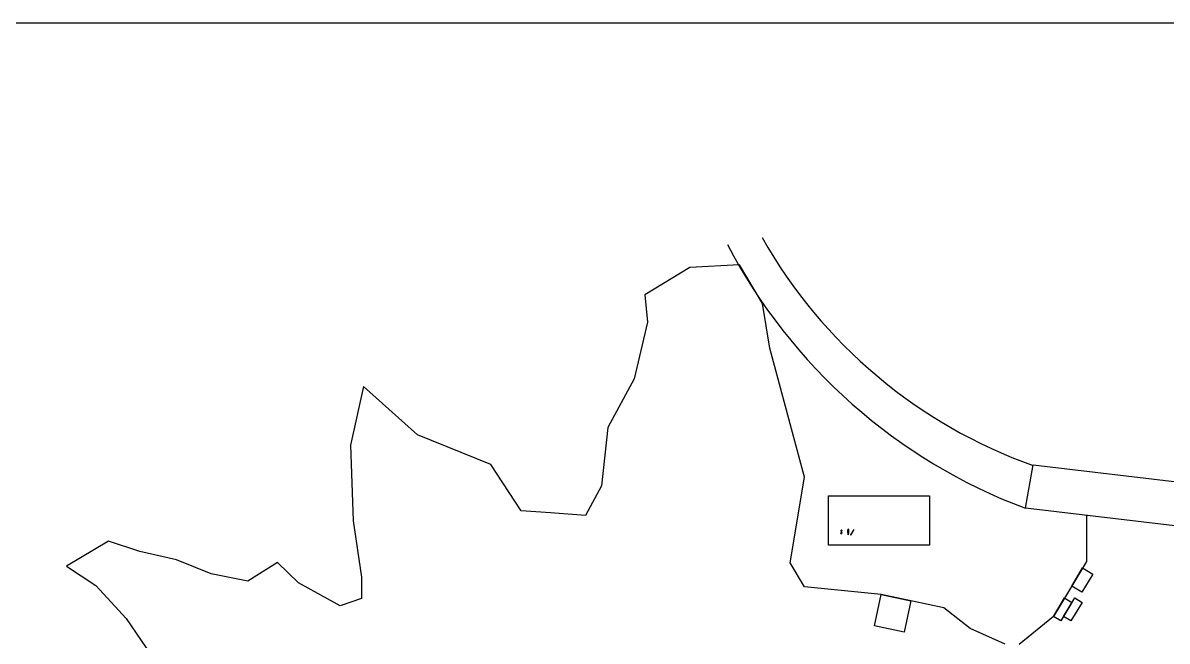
# Model space of a CAD drawing. Extents: x -2575501 to 16617496, y -2334620 to 1078419.
# Drawn here: x 9676749 to 10506147, y 437944 to 885691 of the extents above; entities that cross this region are included whole.
import ezdxf

# ---------------------------------------------------------------- set-up
doc = ezdxf.new("R2010")
doc.units = 0
doc.header["$LTSCALE"] = 10
doc.header["$MEASUREMENT"] = 0
for name, color, linetype in [('W-FLOAT_BOWL浮筒', 253, 'Continuous'), ('固定锚', 5, 'Continuous'), ('平面配景', 7, 'Continuous')]:
    doc.layers.add(name, color=color, linetype=linetype)

# ---------------------------------------------------------------- blocks, each defined once
blk = doc.blocks.new('蓝浮筒')
at = {"layer": 'W-FLOAT_BOWL浮筒', "color": 5}
for p, q in [((-549, 527), (-527, 549)), ((-549, 473), (-521, 445)), ((-549, 27), (-521, 55)), ((-516, 261), (-516, 239)), ((-484, 301), (-513, 268)), ((-484, 199), (-513, 232)), ((-500, 395), (-500, 351)), ((-500, 149), (-500, 105)), ((-484, 329), (-497, 345)), ((-484, 171), (-497, 155)), ((-481, 307), (-481, 323)), ((-481, 193), (-481, 177)), ((-445, 479), (-479, 445)), ((-479, 55), (-445, 21)), ((-473, 549), (-445, 521)), ((-351, 500), (-395, 500)), ((-351, 0), (-395, 0)), ((-329, 484), (-345, 497)), ((-307, 481), (-323, 481)), ((-301, 484), (-268, 513)), ((-297, -13), (-264, 16)), ((-239, 516), (-261, 516)), ((-242, 19), (-258, 19)), ((-203, -13), (-236, 16)), ((-199, 484), (-232, 513)), ((-193, 481), (-177, 481)), ((-171, 484), (-155, 497)), ((-105, 500), (-149, 500)), ((-105, 0), (-149, 0)), ((-27, 549), (-55, 521)), ((-55, 479), (-21, 445)), ((-21, 55), (-55, 21)), ((-19, 258), (-19, 242)), ((13, 297), (-16, 264)), ((13, 203), (-16, 236)), ((0, 395), (0, 351)), ((0, 149), (0, 105)), ((13, 333), (3, 345)), ((13, 167), (3, 155)), ((16, 304), (16, 326)), ((16, 196), (16, 174)), ((49, 473), (21, 445)), ((49, 27), (21, 55)), ((27, 549), (49, 527)), ((-527, -49), (-549, -27)), ((-473, -49), (-445, -21)), ((-333, -13), (-345, -3)), ((-304, -16), (-326, -16)), ((-196, -16), (-174, -16)), ((-167, -13), (-155, -3)), ((-27, -49), (-55, -21)), ((49, -27), (27, -49))]:
    blk.add_line(p, q, dxfattribs=at)
for centre, radius, start, end in [((-522, 500), 38, 135, 225), ((-522, 0), 38, 135, 225), ((-524, 500), 7, 90, 270), ((-524, 0), 7, 90, 270), ((-500, 522), 38, 45, 135), ((-500, 500), 25, 106.260205, 163.739795), ((-500, 500), 25, 196.260205, 253.739795), ((-500, 0), 25, 106.260205, 163.739795), ((-570, 395), 70, 0, 45), ((-570, 105), 70, 315, 0), ((-506, 261), 10, 137.726311, 180), ((-506, 239), 10, 180, 222.273689), ((-500, 524), 7, 0, 180), ((-500, 476), 7, 180, 0), ((-500, 24), 7, 0, 180), ((-430, 395), 70, 135, 180), ((-490, 351), 10, 180, 222.273689), ((-490, 149), 10, 137.726311, 180), ((-430, 105), 70, 180, 225), ((-500, 500), 25, 16.260205, 73.739795), ((-500, 500), 25, 286.260205, 343.739795), ((-500, 0), 25, 16.260205, 73.739795), ((-491, 323), 10, 0, 42.273689), ((-491, 307), 10, 317.726311, 0), ((-491, 193), 10, 0, 42.273689), ((-491, 177), 10, 317.726311, 0), ((-476, 500), 7, 270, 90), ((-476, 0), 7, 270, 90), ((-395, 570), 70, 225, 270), ((-395, 430), 70, 90, 135), ((-395, 70), 70, 225, 270), ((-395, -70), 70, 90, 135), ((-351, 490), 10, 47.726311, 90), ((-351, -10), 10, 47.726311, 90), ((-323, 491), 10, 227.726311, 270), ((-307, 491), 10, 270, 312.273689), ((-261, 506), 10, 90, 132.273689), ((-258, 9), 10, 90, 132.273689), ((-242, 9), 10, 47.726311, 90), ((-239, 506), 10, 47.726311, 90), ((-193, 491), 10, 227.726311, 270), ((-177, 491), 10, 270, 312.273689), ((-149, 490), 10, 90, 132.273689), ((-149, -10), 10, 90, 132.273689), ((-105, 570), 70, 270, 315), ((-105, 430), 70, 45, 90), ((-105, 70), 70, 270, 315), ((-105, -70), 70, 45, 90), ((-24, 500), 7, 90, 270), ((-24, 0), 7, 90, 270), ((0, 522), 38, 45, 135), ((0, 500), 25, 106.260205, 163.739795), ((0, 500), 25, 196.260205, 253.739795), ((0, 0), 25, 106.260205, 163.739795), ((-70, 395), 70, 0, 45), ((-70, 105), 70, 315, 0), ((-9, 258), 10, 137.726311, 180), ((-9, 242), 10, 180, 222.273689), ((0, 524), 7, 0, 180), ((0, 476), 7, 180, 0), ((0, 24), 7, 0, 180), ((70, 395), 70, 135, 180), ((10, 351), 10, 180, 222.273689), ((10, 149), 10, 137.726311, 180), ((70, 105), 70, 180, 225), ((0, 500), 25, 16.260205, 73.739795), ((0, 500), 25, 286.260205, 343.739795), ((0, 0), 25, 16.260205, 73.739795), ((6, 326), 10, 0, 42.273689), ((6, 304), 10, 317.726311, 0), ((6, 196), 10, 0, 42.273689), ((6, 174), 10, 317.726311, 0), ((24, 500), 7, 270, 90), ((24, 0), 7, 270, 90), ((22, 500), 38, 315, 45), ((22, 0), 38, 315, 45), ((-500, -22), 38, 225, 315), ((-500, 0), 25, 196.260205, 253.739795), ((-500, -24), 7, 180, 0), ((-500, 0), 25, 286.260205, 343.739795), ((-326, -6), 10, 227.726311, 270), ((-304, -6), 10, 270, 312.273689), ((-196, -6), 10, 227.726311, 270), ((-174, -6), 10, 270, 312.273689), ((0, -22), 38, 225, 315), ((0, 0), 25, 196.260205, 253.739795), ((0, -24), 7, 180, 0), ((0, 0), 25, 286.260205, 343.739795)]:
    blk.add_arc(centre, radius, start, end, dxfattribs=at)
blk = doc.blocks.new('橙浮筒')
at = {"layer": 'W-FLOAT_BOWL浮筒', "color": 30}
for p, q in [((-549, 527), (-527, 549)), ((-549, 473), (-521, 445)), ((-549, 27), (-521, 55)), ((-516, 261), (-516, 239)), ((-484, 301), (-513, 268)), ((-484, 199), (-513, 232)), ((-500, 395), (-500, 351)), ((-500, 149), (-500, 105)), ((-484, 329), (-497, 345)), ((-484, 171), (-497, 155)), ((-481, 307), (-481, 323)), ((-481, 193), (-481, 177)), ((-445, 479), (-479, 445)), ((-479, 55), (-445, 21)), ((-473, 549), (-445, 521)), ((-351, 500), (-395, 500)), ((-351, 0), (-395, 0)), ((-329, 484), (-345, 497)), ((-307, 481), (-323, 481)), ((-301, 484), (-268, 513)), ((-297, -13), (-264, 16)), ((-239, 516), (-261, 516)), ((-242, 19), (-258, 19)), ((-203, -13), (-236, 16)), ((-199, 484), (-232, 513)), ((-193, 481), (-177, 481)), ((-171, 484), (-155, 497)), ((-105, 500), (-149, 500)), ((-105, 0), (-149, 0)), ((-27, 549), (-55, 521)), ((-55, 479), (-21, 445)), ((-21, 55), (-55, 21)), ((-19, 258), (-19, 242)), ((13, 297), (-16, 264)), ((13, 203), (-16, 236)), ((0, 395), (0, 351)), ((0, 149), (0, 105)), ((13, 333), (3, 345)), ((13, 167), (3, 155)), ((16, 304), (16, 326)), ((16, 196), (16, 174)), ((49, 473), (21, 445)), ((49, 27), (21, 55)), ((27, 549), (49, 527)), ((-527, -49), (-549, -27)), ((-473, -49), (-445, -21)), ((-333, -13), (-345, -3)), ((-304, -16), (-326, -16)), ((-196, -16), (-174, -16)), ((-167, -13), (-155, -3)), ((-27, -49), (-55, -21)), ((49, -27), (27, -49))]:
    blk.add_line(p, q, dxfattribs=at)
for centre, radius, start, end in [((-522, 500), 38, 135, 225), ((-522, 0), 38, 135, 225), ((-524, 500), 7, 90, 270), ((-524, 0), 7, 90, 270), ((-500, 522), 38, 45, 135), ((-500, 500), 25, 106.260205, 163.739795), ((-500, 500), 25, 196.260205, 253.739795), ((-500, 0), 25, 106.260205, 163.739795), ((-570, 395), 70, 0, 45), ((-570, 105), 70, 315, 0), ((-506, 261), 10, 137.726311, 180), ((-506, 239), 10, 180, 222.273689), ((-500, 524), 7, 0, 180), ((-500, 476), 7, 180, 0), ((-500, 24), 7, 0, 180), ((-430, 395), 70, 135, 180), ((-490, 351), 10, 180, 222.273689), ((-490, 149), 10, 137.726311, 180), ((-430, 105), 70, 180, 225), ((-500, 500), 25, 16.260205, 73.739795), ((-500, 500), 25, 286.260205, 343.739795), ((-500, 0), 25, 16.260205, 73.739795), ((-491, 323), 10, 0, 42.273689), ((-491, 307), 10, 317.726311, 0), ((-491, 193), 10, 0, 42.273689), ((-491, 177), 10, 317.726311, 0), ((-476, 500), 7, 270, 90), ((-476, 0), 7, 270, 90), ((-395, 570), 70, 225, 270), ((-395, 430), 70, 90, 135), ((-395, 70), 70, 225, 270), ((-395, -70), 70, 90, 135), ((-351, 490), 10, 47.726311, 90), ((-351, -10), 10, 47.726311, 90), ((-323, 491), 10, 227.726311, 270), ((-307, 491), 10, 270, 312.273689), ((-261, 506), 10, 90, 132.273689), ((-258, 9), 10, 90, 132.273689), ((-242, 9), 10, 47.726311, 90), ((-239, 506), 10, 47.726311, 90), ((-193, 491), 10, 227.726311, 270), ((-177, 491), 10, 270, 312.273689), ((-149, 490), 10, 90, 132.273689), ((-149, -10), 10, 90, 132.273689), ((-105, 570), 70, 270, 315), ((-105, 430), 70, 45, 90), ((-105, 70), 70, 270, 315), ((-105, -70), 70, 45, 90), ((-24, 500), 7, 90, 270), ((-24, 0), 7, 90, 270), ((0, 522), 38, 45, 135), ((0, 500), 25, 106.260205, 163.739795), ((0, 500), 25, 196.260205, 253.739795), ((0, 0), 25, 106.260205, 163.739795), ((-70, 395), 70, 0, 45), ((-70, 105), 70, 315, 0), ((-9, 258), 10, 137.726311, 180), ((-9, 242), 10, 180, 222.273689), ((0, 524), 7, 0, 180), ((0, 476), 7, 180, 0), ((0, 24), 7, 0, 180), ((70, 395), 70, 135, 180), ((10, 351), 10, 180, 222.273689), ((10, 149), 10, 137.726311, 180), ((70, 105), 70, 180, 225), ((0, 500), 25, 16.260205, 73.739795), ((0, 500), 25, 286.260205, 343.739795), ((0, 0), 25, 16.260205, 73.739795), ((6, 326), 10, 0, 42.273689), ((6, 304), 10, 317.726311, 0), ((6, 196), 10, 0, 42.273689), ((6, 174), 10, 317.726311, 0), ((24, 500), 7, 270, 90), ((24, 0), 7, 270, 90), ((22, 500), 38, 315, 45), ((22, 0), 38, 315, 45), ((-500, -22), 38, 225, 315), ((-500, 0), 25, 196.260205, 253.739795), ((-500, -24), 7, 180, 0), ((-500, 0), 25, 286.260205, 343.739795), ((-326, -6), 10, 227.726311, 270), ((-304, -6), 10, 270, 312.273689), ((-196, -6), 10, 227.726311, 270), ((-174, -6), 10, 270, 312.273689), ((0, -22), 38, 225, 315), ((0, 0), 25, 196.260205, 253.739795), ((0, -24), 7, 180, 0), ((0, 0), 25, 286.260205, 343.739795)]:
    blk.add_arc(centre, radius, start, end, dxfattribs=at)
blk = doc.blocks.new('渔船')
at = {"layer": '平面配景'}
for p, q in [((-810, -178), (-1241, 10)), ((-810, 200), (-1237, 11)), ((-810, 200), (-378, 287)), ((-378, 287), (-378, -265)), ((-378, 287), (-70, 283)), ((-70, 283), (332, 268)), ((332, 268), (553, 240)), ((553, 240), (727, 200)), ((727, 200), (1154, 11)), ((727, -178), (1157, 10)), ((2210, 11), (1156, 11)), ((-810, -178), (-378, -265)), ((-378, -265), (-70, -261)), ((-70, -261), (332, -245)), ((332, -245), (553, -218)), ((553, -218), (727, -178))]:
    blk.add_line(p, q, dxfattribs=at)
blk.add_lwpolyline([(190, -478), (727, -423), (1129, -360), (1555, -257), (1902, -139), (2210, 11), (1902, 161), (1555, 279), (1129, 382), (727, 445), (190, 500), (-425, 500), (-1096, 429), (-1396, 366), (-1640, 272), (-1790, 169), (-1790, -147), (-1640, -249), (-1396, -344), (-1096, -407), (-425, -478)], close=True, dxfattribs=at)

msp = doc.modelspace()

# ---------------------------------------------------------------- linework, layer by layer
for points in [[(9085164.9, 885691.3), (16617495.9, 885691.3), (16617495.9, -2334620), (9085164.9, -2334620)], [(10409033.9, 565549.6), (11220028.8, 469838.8), (11216297.9, 438225.9), (10403444, 534156.1)], [(10260728.8, 543243.3), (10334002.8, 543243.3), (10334002.8, 507493.2), (10260728.8, 507493.2)], [(10444860.9, 490923), (10452251.9, 486484.9), (10444390.3, 473392.7), (10436999.3, 477830.8)], [(10298939.6, 471676.5), (10320350.3, 467172.6), (10315572.7, 444461.3), (10294162.1, 448965.2)], [(10431826.3, 469215.9), (10437201.8, 465988), (10429138.7, 452560.1), (10423763.2, 455788)], [(10439140.1, 469215.9), (10444515.7, 465988), (10436452.6, 452560.1), (10431077, 455788)]]:
    msp.add_lwpolyline(points, close=True)
msp.add_lwpolyline([(10388773.6, 435671.3), (10363339, 447049.4), (10344257.7, 462143.4), (10298939.6, 471676.5), (10243285.8, 477237.5), (10232950.1, 494714.8), (10243285.8, 556679.9), (10218163.9, 650098.2), (10212874.2, 682481.2), (10196249.9, 710427), (10160263.2, 708472.7), (10127601.4, 688734.8), (10129531.5, 668964.1), (10119937.3, 627895), (10100756.1, 592679.6), (10096062.1, 550504.3), (10084489.5, 528940.3), (10059155.1, 530815.4), (10037864.5, 532391.2), (10015992.7, 565818), (9962749.4, 587404.7), (9923653, 622407.2), (9914269.9, 579904.1), (9916135.2, 525126.4), (9922077.9, 484185.9), (9922077.9, 468872.3), (9906752.1, 463559.4), (9876413.3, 480123.1), (9861400.3, 494811.7), (9839819.1, 481373.2), (9813164.4, 486681.4), (9788142.7, 496682.1), (9761557.2, 502932.5), (9738724.9, 510433.1), (9708386.1, 492306.8), (9729654.5, 478243.2), (9751543.7, 454398.4), (9773437.6, 422521.1)])
msp.add_lwpolyline([(10447614.8, 528943.2), (10447614.8, 495509.2), (10423763.2, 455788), (10398897, 435546.5, -0.15531004)], format="xyb")
at = {"color": 5, "const_width": 20, "elevation": 0}
msp.add_lwpolyline([(10272154.1, 517910.8, 1), (10271954.1, 517910.8, 1)], format="xyb", close=True, dxfattribs=at)
for centre, radius, start, end in [((10532365.4, 911200.2), 367404.7, 209.5066412, 250.3738535), ((10544922.3, 911846.3), 403318.7, 207.5869965, 249.4646525)]:
    msp.add_arc(centre, radius, start, end)
at = {"layer": '固定锚'}
msp.add_lwpolyline([(10276745.6, 514828.4), (10277145.6, 514828.4), (10277145.6, 515228.4), (10276745.6, 515228.4)], close=True, dxfattribs=at)
msp.add_lwpolyline([(10277145.6, 515228.4), (10279323.9, 518651.7)], dxfattribs=at)

# ---------------------------------------------------------------- block references
for name, p in [('橙浮筒', (10270275.9, 515962.4)), ('蓝浮筒', (10270420.1, 517732.9))]:
    msp.add_blockref(name, p)
at = {"rotation": 270}
msp.add_blockref('渔船', (10275025.5, 517161.9), dxfattribs=at)

doc.saveas('drawing.dxf')
